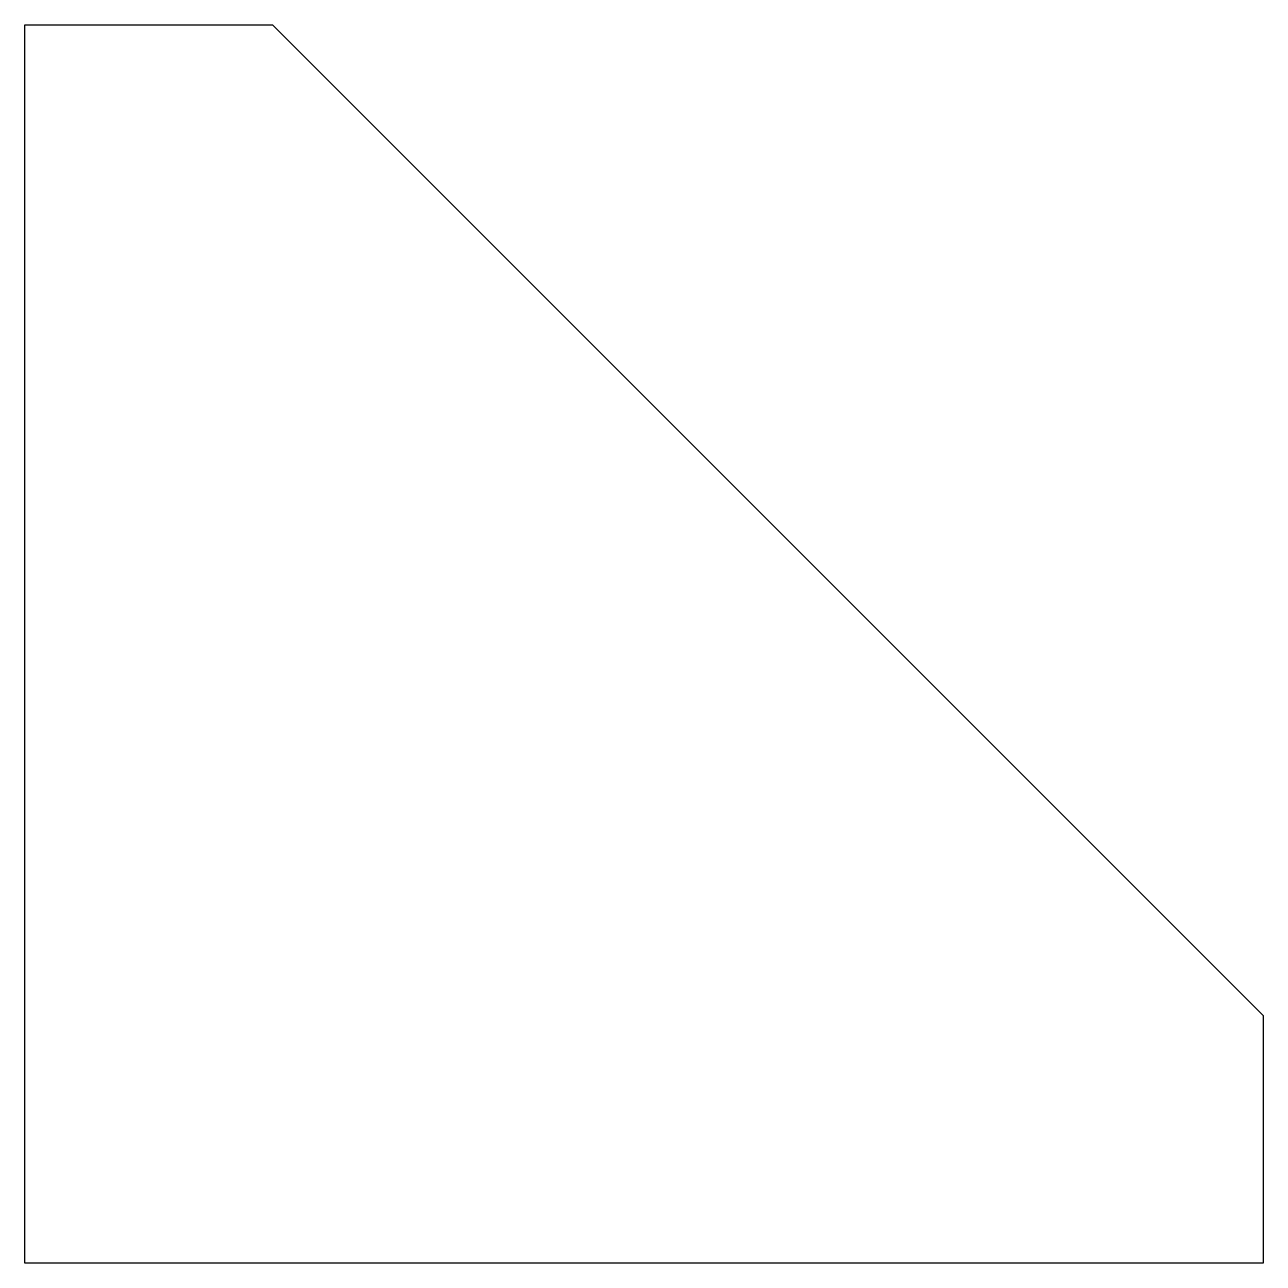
# Model space of a CAD drawing. Extents: x 10 to 60, y 150 to 200.
import ezdxf

# ---------------------------------------------------------------- set-up
doc = ezdxf.new("R2010")
doc.units = 0
doc.layers.get('0').update_dxf_attribs({"linetype": 'continuous'})

# ---------------------------------------------------------------- blocks, each defined once
blk = doc.blocks.new('PAD001')
at = {"color": 0}
for p, q in [((10, 150), (10, 200)), ((10, 200), (20, 200)), ((20, 200), (60, 160)), ((60, 160), (60, 150)), ((60, 150), (10, 150))]:
    blk.add_line(p, q, dxfattribs=at)

msp = doc.modelspace()

# ---------------------------------------------------------------- block references
at = {"color": 0}
msp.add_blockref('PAD001', (0, 0), dxfattribs=at)

doc.saveas('drawing.dxf')
